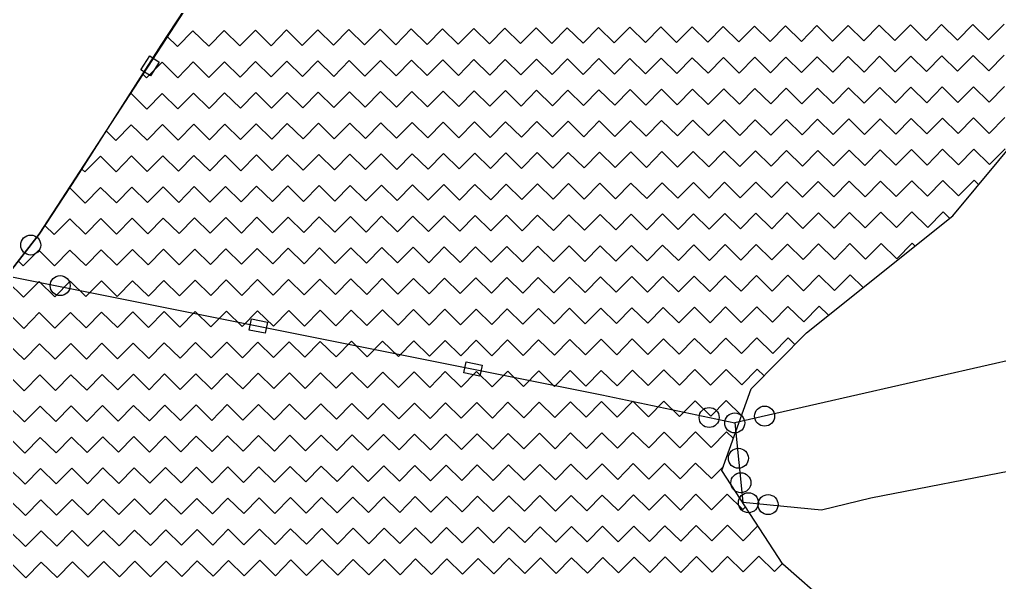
# Model space of a CAD drawing. Header units: metres. Extents: x 342804 to 346854, y 1762918 to 1765966.
# Drawn here: x 343672.7 to 344088.2, y 1764989 to 1765227.9 of the extents above; entities that cross this region are included whole.
import ezdxf

# ---------------------------------------------------------------- set-up
doc = ezdxf.new("R2010")
doc.units = ezdxf.units.M
doc.header["$MEASUREMENT"] = 0
doc.layers.add('POLY_HATCH', color=12, linetype='Continuous')
doc.layers.add('POLY_PARCEL', color=6, linetype='Continuous')

msp = doc.modelspace()

# ---------------------------------------------------------------- linework, layer by layer
for points in [[(343731.92, 1765209.82), (343728.14, 1765204), (343724.11, 1765206.61), (343727.9, 1765212.44)], [(343770.98, 1765100.84), (343777.8, 1765099.51), (343776.87, 1765094.79), (343770.06, 1765096.13)], [(343862.08, 1765082.66), (343868.88, 1765081.25), (343867.9, 1765076.54), (343861.11, 1765077.96)]]:
    msp.add_lwpolyline(points, close=True)
for centre in [(343677.4, 1765132.2), (343689.9, 1765114.96), (343965.14, 1765059.01), (343975.98, 1765056.7), (343988.67, 1765059.59), (343977.53, 1765041.7), (343978.6, 1765031.31), (343981.79, 1765022.85), (343990.13, 1765022.04)]:
    msp.add_circle(centre, 4.25)
at = {"layer": 'POLY_HATCH'}
for p, q in [((343803.39, 1765325.08), (343732.62, 1765217.07)), ((343732.62, 1765217.07), (343696.89, 1765160.93)), ((344068.55, 1765144.53), (344106.29, 1765190.22)), ((343696.89, 1765160.93), (343681.02, 1765136.83)), ((344006.38, 1765094.97), (344068.55, 1765144.53)), ((343681.02, 1765136.83), (343667.22, 1765119.16)), ((343982.98, 1765071.18), (344006.38, 1765094.97)), ((343970.57, 1765036.57), (343982.98, 1765071.18)), ((343996.36, 1764996.8), (343970.57, 1765036.57)), ((344064.1, 1764937.36), (343996.36, 1764996.8))]:
    msp.add_line(p, q, dxfattribs=at)
at = {"layer": 'POLY_HATCH', "linetype": 'Continuous'}
for p, q in [((344083.63, 1765219.28), (344090.19, 1765225.94)), ((343739.65, 1765216.45), (343746.21, 1765223.12)), ((343746.21, 1765223.12), (343752.88, 1765216.56)), ((343752.88, 1765216.56), (343759.44, 1765223.23)), ((343759.44, 1765223.23), (343766.11, 1765216.67)), ((343766.11, 1765216.67), (343772.67, 1765223.34)), ((343772.67, 1765223.34), (343779.34, 1765216.78)), ((343779.34, 1765216.78), (343785.9, 1765223.45)), ((343785.9, 1765223.45), (343792.57, 1765216.89)), ((343792.57, 1765216.89), (343799.13, 1765223.56)), ((343799.13, 1765223.56), (343805.8, 1765217)), ((343805.8, 1765217), (343812.36, 1765223.67)), ((343812.36, 1765223.67), (343819.03, 1765217.1)), ((343819.03, 1765217.1), (343825.59, 1765223.77)), ((343825.59, 1765223.77), (343832.26, 1765217.21)), ((343832.26, 1765217.21), (343838.82, 1765223.88)), ((343838.82, 1765223.88), (343845.49, 1765217.32)), ((343845.49, 1765217.32), (343852.05, 1765223.99)), ((343852.05, 1765223.99), (343858.72, 1765217.43)), ((343858.72, 1765217.43), (343865.28, 1765224.1)), ((343865.28, 1765224.1), (343871.95, 1765217.54)), ((343871.95, 1765217.54), (343878.51, 1765224.21)), ((343878.51, 1765224.21), (343885.18, 1765217.65)), ((343885.18, 1765217.65), (343891.74, 1765224.32)), ((343891.74, 1765224.32), (343898.41, 1765217.76)), ((343898.41, 1765217.76), (343904.97, 1765224.43)), ((343904.97, 1765224.43), (343911.64, 1765217.86)), ((343911.64, 1765217.86), (343918.2, 1765224.53)), ((343918.2, 1765224.53), (343924.87, 1765217.97)), ((343924.87, 1765217.97), (343931.43, 1765224.64)), ((343931.43, 1765224.64), (343938.1, 1765218.08)), ((343938.1, 1765218.08), (343944.66, 1765224.75)), ((343944.66, 1765224.75), (343951.33, 1765218.19)), ((343951.33, 1765218.19), (343957.89, 1765224.86)), ((343957.89, 1765224.86), (343964.56, 1765218.3)), ((343964.56, 1765218.3), (343971.12, 1765224.97)), ((343971.12, 1765224.97), (343977.79, 1765218.41)), ((343977.79, 1765218.41), (343984.35, 1765225.08)), ((343984.35, 1765225.08), (343991.02, 1765218.52)), ((343991.02, 1765218.52), (343997.58, 1765225.19)), ((343997.58, 1765225.19), (344004.25, 1765218.62)), ((344004.25, 1765218.62), (344010.81, 1765225.29)), ((344010.81, 1765225.29), (344017.48, 1765218.73)), ((344017.48, 1765218.73), (344024.04, 1765225.4)), ((344024.04, 1765225.4), (344030.71, 1765218.84)), ((344030.71, 1765218.84), (344037.27, 1765225.51)), ((344037.27, 1765225.51), (344043.94, 1765218.95)), ((344043.94, 1765218.95), (344050.5, 1765225.62)), ((344050.5, 1765225.62), (344057.17, 1765219.06)), ((344057.17, 1765219.06), (344063.73, 1765225.73)), ((344063.73, 1765225.73), (344070.4, 1765219.17)), ((344070.4, 1765219.17), (344076.96, 1765225.84)), ((344076.96, 1765225.84), (344083.63, 1765219.28)), ((343735.13, 1765220.9), (343739.65, 1765216.45)), ((343726.53, 1765203.12), (343733.09, 1765209.78)), ((343733.09, 1765209.78), (343739.76, 1765203.22)), ((343739.76, 1765203.22), (343746.32, 1765209.89)), ((343746.32, 1765209.89), (343752.99, 1765203.33)), ((343752.99, 1765203.33), (343759.55, 1765210)), ((343759.55, 1765210), (343766.22, 1765203.44)), ((343766.22, 1765203.44), (343772.78, 1765210.11)), ((343772.78, 1765210.11), (343779.45, 1765203.55)), ((343779.45, 1765203.55), (343786.01, 1765210.22)), ((343786.01, 1765210.22), (343792.68, 1765203.66)), ((343792.68, 1765203.66), (343799.24, 1765210.33)), ((343799.24, 1765210.33), (343805.91, 1765203.77)), ((343805.91, 1765203.77), (343812.47, 1765210.44)), ((343812.47, 1765210.44), (343819.14, 1765203.87)), ((343819.14, 1765203.87), (343825.7, 1765210.54)), ((343825.7, 1765210.54), (343832.37, 1765203.98)), ((343832.37, 1765203.98), (343838.93, 1765210.65)), ((343838.93, 1765210.65), (343845.6, 1765204.09)), ((343845.6, 1765204.09), (343852.16, 1765210.76)), ((343852.16, 1765210.76), (343858.83, 1765204.2)), ((343858.83, 1765204.2), (343865.39, 1765210.87)), ((343865.39, 1765210.87), (343872.06, 1765204.31)), ((343872.06, 1765204.31), (343878.62, 1765210.98)), ((343878.62, 1765210.98), (343885.29, 1765204.42)), ((343885.29, 1765204.42), (343891.85, 1765211.09)), ((343891.85, 1765211.09), (343898.52, 1765204.53)), ((343898.52, 1765204.53), (343905.08, 1765211.2)), ((343905.08, 1765211.2), (343911.75, 1765204.63)), ((343911.75, 1765204.63), (343918.31, 1765211.3)), ((343918.31, 1765211.3), (343924.98, 1765204.74)), ((343924.98, 1765204.74), (343931.54, 1765211.41)), ((343931.54, 1765211.41), (343938.21, 1765204.85)), ((343938.21, 1765204.85), (343944.77, 1765211.52)), ((343944.77, 1765211.52), (343951.44, 1765204.96)), ((343951.44, 1765204.96), (343958, 1765211.63)), ((343958, 1765211.63), (343964.67, 1765205.07)), ((343964.67, 1765205.07), (343971.23, 1765211.74)), ((343971.23, 1765211.74), (343977.9, 1765205.18)), ((343977.9, 1765205.18), (343984.46, 1765211.85)), ((343984.46, 1765211.85), (343991.13, 1765205.29)), ((343991.13, 1765205.29), (343997.69, 1765211.96)), ((343997.69, 1765211.96), (344004.36, 1765205.39)), ((344004.36, 1765205.39), (344010.92, 1765212.06)), ((344010.92, 1765212.06), (344017.59, 1765205.5)), ((344017.59, 1765205.5), (344024.15, 1765212.17)), ((344024.15, 1765212.17), (344030.82, 1765205.61)), ((344030.82, 1765205.61), (344037.38, 1765212.28)), ((344037.38, 1765212.28), (344044.05, 1765205.72)), ((344044.05, 1765205.72), (344050.61, 1765212.39)), ((344050.61, 1765212.39), (344057.28, 1765205.83)), ((344057.28, 1765205.83), (344063.84, 1765212.5)), ((344063.84, 1765212.5), (344070.51, 1765205.94)), ((344070.51, 1765205.94), (344077.07, 1765212.61)), ((344077.07, 1765212.61), (344083.74, 1765206.05)), ((344083.74, 1765206.05), (344090.3, 1765212.71)), ((343724.81, 1765204.8), (343726.53, 1765203.12)), ((343766.32, 1765190.21), (343772.89, 1765196.88)), ((343772.89, 1765196.88), (343779.55, 1765190.32)), ((343779.55, 1765190.32), (343786.12, 1765196.99)), ((343786.12, 1765196.99), (343792.78, 1765190.43)), ((343792.78, 1765190.43), (343799.35, 1765197.1)), ((343799.35, 1765197.1), (343806.01, 1765190.54)), ((343806.01, 1765190.54), (343812.58, 1765197.21)), ((343812.58, 1765197.21), (343819.24, 1765190.64)), ((343819.24, 1765190.64), (343825.81, 1765197.31)), ((343825.81, 1765197.31), (343832.47, 1765190.75)), ((343832.47, 1765190.75), (343839.04, 1765197.42)), ((343839.04, 1765197.42), (343845.71, 1765190.86)), ((343845.71, 1765190.86), (343852.27, 1765197.53)), ((343852.27, 1765197.53), (343858.94, 1765190.97)), ((343858.94, 1765190.97), (343865.5, 1765197.64)), ((343865.5, 1765197.64), (343872.17, 1765191.08)), ((343872.17, 1765191.08), (343878.73, 1765197.75)), ((343878.73, 1765197.75), (343885.4, 1765191.19)), ((343885.4, 1765191.19), (343891.96, 1765197.86)), ((343891.96, 1765197.86), (343898.63, 1765191.3)), ((343898.63, 1765191.3), (343905.19, 1765197.97)), ((343905.19, 1765197.97), (343911.86, 1765191.4)), ((343911.86, 1765191.4), (343918.42, 1765198.07)), ((343918.42, 1765198.07), (343925.09, 1765191.51)), ((343925.09, 1765191.51), (343931.65, 1765198.18)), ((343931.65, 1765198.18), (343938.32, 1765191.62)), ((343938.32, 1765191.62), (343944.88, 1765198.29)), ((343944.88, 1765198.29), (343951.55, 1765191.73)), ((343951.55, 1765191.73), (343958.11, 1765198.4)), ((343958.11, 1765198.4), (343964.78, 1765191.84)), ((343964.78, 1765191.84), (343971.34, 1765198.51)), ((343971.34, 1765198.51), (343978.01, 1765191.95)), ((343978.01, 1765191.95), (343984.57, 1765198.62)), ((343984.57, 1765198.62), (343991.24, 1765192.06)), ((343991.24, 1765192.06), (343997.8, 1765198.73)), ((343997.8, 1765198.73), (344004.47, 1765192.16)), ((344004.47, 1765192.16), (344011.03, 1765198.83)), ((344011.03, 1765198.83), (344017.7, 1765192.27)), ((344017.7, 1765192.27), (344024.26, 1765198.94)), ((344024.26, 1765198.94), (344030.93, 1765192.38)), ((344030.93, 1765192.38), (344037.49, 1765199.05)), ((344037.49, 1765199.05), (344044.16, 1765192.49)), ((344044.16, 1765192.49), (344050.72, 1765199.16)), ((344050.72, 1765199.16), (344057.39, 1765192.6)), ((344057.39, 1765192.6), (344063.95, 1765199.27)), ((344063.95, 1765199.27), (344070.62, 1765192.71)), ((344070.62, 1765192.71), (344077.18, 1765199.38)), ((344077.18, 1765199.38), (344083.85, 1765192.82)), ((344083.85, 1765192.82), (344090.41, 1765199.48)), ((343718.63, 1765195.09), (343719.97, 1765196.45)), ((343719.97, 1765196.45), (343726.63, 1765189.89)), ((343726.63, 1765189.89), (343733.2, 1765196.55)), ((343733.2, 1765196.55), (343739.86, 1765189.99)), ((343739.86, 1765189.99), (343746.43, 1765196.66)), ((343746.43, 1765196.66), (343753.09, 1765190.1)), ((343753.09, 1765190.1), (343759.66, 1765196.77)), ((343759.66, 1765196.77), (343766.32, 1765190.21)), ((343859.04, 1765177.74), (343865.6, 1765184.41)), ((343865.6, 1765184.41), (343872.27, 1765177.85)), ((343872.27, 1765177.85), (343878.83, 1765184.52)), ((343878.83, 1765184.52), (343885.5, 1765177.96)), ((343885.5, 1765177.96), (343892.06, 1765184.63)), ((343892.06, 1765184.63), (343898.73, 1765178.07)), ((343898.73, 1765178.07), (343905.29, 1765184.74)), ((343905.29, 1765184.74), (343911.96, 1765178.17)), ((343911.96, 1765178.17), (343918.52, 1765184.84)), ((343918.52, 1765184.84), (343925.19, 1765178.28)), ((343925.19, 1765178.28), (343931.75, 1765184.95)), ((343931.75, 1765184.95), (343938.42, 1765178.39)), ((343938.42, 1765178.39), (343944.98, 1765185.06)), ((343944.98, 1765185.06), (343951.65, 1765178.5)), ((343951.65, 1765178.5), (343958.21, 1765185.17)), ((343958.21, 1765185.17), (343964.88, 1765178.61)), ((343964.88, 1765178.61), (343971.44, 1765185.28)), ((343971.44, 1765185.28), (343978.11, 1765178.72)), ((343978.11, 1765178.72), (343984.68, 1765185.39)), ((343984.68, 1765185.39), (343991.34, 1765178.83)), ((343991.34, 1765178.83), (343997.91, 1765185.5)), ((343997.91, 1765185.5), (344004.57, 1765178.93)), ((344004.57, 1765178.93), (344011.14, 1765185.6)), ((344011.14, 1765185.6), (344017.8, 1765179.04)), ((344017.8, 1765179.04), (344024.37, 1765185.71)), ((344024.37, 1765185.71), (344031.03, 1765179.15)), ((344031.03, 1765179.15), (344037.6, 1765185.82)), ((344037.6, 1765185.82), (344044.26, 1765179.26)), ((344044.26, 1765179.26), (344050.83, 1765185.93)), ((344050.83, 1765185.93), (344057.49, 1765179.37)), ((344057.49, 1765179.37), (344064.06, 1765186.04)), ((344064.06, 1765186.04), (344070.72, 1765179.48)), ((344070.72, 1765179.48), (344077.29, 1765186.15)), ((344077.29, 1765186.15), (344083.95, 1765179.59)), ((344083.95, 1765179.59), (344090.52, 1765186.25)), ((343709.4, 1765180.59), (343713.51, 1765176.55)), ((343713.51, 1765176.55), (343720.07, 1765183.22)), ((343720.07, 1765183.22), (343726.74, 1765176.66)), ((343726.74, 1765176.66), (343733.3, 1765183.32)), ((343733.3, 1765183.32), (343739.97, 1765176.76)), ((343739.97, 1765176.76), (343746.53, 1765183.43)), ((343746.53, 1765183.43), (343753.2, 1765176.87)), ((343753.2, 1765176.87), (343759.76, 1765183.54)), ((343759.76, 1765183.54), (343766.43, 1765176.98)), ((343766.43, 1765176.98), (343772.99, 1765183.65)), ((343772.99, 1765183.65), (343779.66, 1765177.09)), ((343779.66, 1765177.09), (343786.22, 1765183.76)), ((343786.22, 1765183.76), (343792.89, 1765177.2)), ((343792.89, 1765177.2), (343799.45, 1765183.87)), ((343799.45, 1765183.87), (343806.12, 1765177.31)), ((343806.12, 1765177.31), (343812.68, 1765183.98)), ((343812.68, 1765183.98), (343819.35, 1765177.41)), ((343819.35, 1765177.41), (343825.91, 1765184.08)), ((343825.91, 1765184.08), (343832.58, 1765177.52)), ((343832.58, 1765177.52), (343839.14, 1765184.19)), ((343839.14, 1765184.19), (343845.81, 1765177.63)), ((343845.81, 1765177.63), (343852.37, 1765184.3)), ((343852.37, 1765184.3), (343859.04, 1765177.74)), ((343951.76, 1765165.27), (343958.32, 1765171.94)), ((343958.32, 1765171.94), (343964.99, 1765165.38)), ((343964.99, 1765165.38), (343971.55, 1765172.05)), ((343971.55, 1765172.05), (343978.22, 1765165.49)), ((343978.22, 1765165.49), (343984.78, 1765172.16)), ((343984.78, 1765172.16), (343991.45, 1765165.6)), ((343991.45, 1765165.6), (343998.01, 1765172.26)), ((343998.01, 1765172.26), (344004.68, 1765165.7)), ((344004.68, 1765165.7), (344011.24, 1765172.37)), ((344011.24, 1765172.37), (344017.91, 1765165.81)), ((344017.91, 1765165.81), (344024.47, 1765172.48)), ((344024.47, 1765172.48), (344031.14, 1765165.92)), ((344031.14, 1765165.92), (344037.7, 1765172.59)), ((344037.7, 1765172.59), (344044.37, 1765166.03)), ((344044.37, 1765166.03), (344050.93, 1765172.7)), ((344050.93, 1765172.7), (344057.6, 1765166.14)), ((344057.6, 1765166.14), (344064.16, 1765172.81)), ((344064.16, 1765172.81), (344070.83, 1765166.25)), ((344070.83, 1765166.25), (344077.39, 1765172.92)), ((344077.39, 1765172.92), (344084.06, 1765166.36)), ((344084.06, 1765166.36), (344090.62, 1765173.02)), ((343700.39, 1765163.21), (343706.95, 1765169.88)), ((343706.95, 1765169.88), (343713.62, 1765163.32)), ((343713.62, 1765163.32), (343720.18, 1765169.99)), ((343720.18, 1765169.99), (343726.85, 1765163.42)), ((343726.85, 1765163.42), (343733.41, 1765170.09)), ((343733.41, 1765170.09), (343740.08, 1765163.53)), ((343740.08, 1765163.53), (343746.64, 1765170.2)), ((343746.64, 1765170.2), (343753.31, 1765163.64)), ((343753.31, 1765163.64), (343759.87, 1765170.31)), ((343759.87, 1765170.31), (343766.54, 1765163.75)), ((343766.54, 1765163.75), (343773.1, 1765170.42)), ((343773.1, 1765170.42), (343779.77, 1765163.86)), ((343779.77, 1765163.86), (343786.33, 1765170.53)), ((343786.33, 1765170.53), (343793, 1765163.97)), ((343793, 1765163.97), (343799.56, 1765170.64)), ((343799.56, 1765170.64), (343806.23, 1765164.08)), ((343806.23, 1765164.08), (343812.79, 1765170.75)), ((343812.79, 1765170.75), (343819.46, 1765164.18)), ((343819.46, 1765164.18), (343826.02, 1765170.85)), ((343826.02, 1765170.85), (343832.69, 1765164.29)), ((343832.69, 1765164.29), (343839.25, 1765170.96)), ((343839.25, 1765170.96), (343845.92, 1765164.4)), ((343845.92, 1765164.4), (343852.48, 1765171.07)), ((343852.48, 1765171.07), (343859.15, 1765164.51)), ((343859.15, 1765164.51), (343865.71, 1765171.18)), ((343865.71, 1765171.18), (343872.38, 1765164.62)), ((343872.38, 1765164.62), (343878.94, 1765171.29)), ((343878.94, 1765171.29), (343885.61, 1765164.73)), ((343885.61, 1765164.73), (343892.17, 1765171.4)), ((343892.17, 1765171.4), (343898.84, 1765164.84)), ((343898.84, 1765164.84), (343905.4, 1765171.51)), ((343905.4, 1765171.51), (343912.07, 1765164.94)), ((343912.07, 1765164.94), (343918.63, 1765171.61)), ((343918.63, 1765171.61), (343925.3, 1765165.05)), ((343925.3, 1765165.05), (343931.86, 1765171.72)), ((343931.86, 1765171.72), (343938.53, 1765165.16)), ((343938.53, 1765165.16), (343945.09, 1765171.83)), ((343945.09, 1765171.83), (343951.76, 1765165.27)), ((343699.13, 1765164.45), (343700.39, 1765163.21)), ((344044.48, 1765152.8), (344051.04, 1765159.47)), ((344051.04, 1765159.47), (344057.71, 1765152.91)), ((344057.71, 1765152.91), (344064.27, 1765159.58)), ((344064.27, 1765159.58), (344070.94, 1765153.02)), ((344070.94, 1765153.02), (344077.5, 1765159.69)), ((344077.5, 1765159.69), (344079.47, 1765157.75)), ((343693.93, 1765156.44), (343700.5, 1765149.98)), ((343700.5, 1765149.98), (343707.06, 1765156.65)), ((343707.06, 1765156.65), (343713.73, 1765150.09)), ((343713.73, 1765150.09), (343720.29, 1765156.76)), ((343720.29, 1765156.76), (343726.96, 1765150.19)), ((343726.96, 1765150.19), (343733.52, 1765156.86)), ((343733.52, 1765156.86), (343740.19, 1765150.3)), ((343740.19, 1765150.3), (343746.75, 1765156.97)), ((343746.75, 1765156.97), (343753.42, 1765150.41)), ((343753.42, 1765150.41), (343759.98, 1765157.08)), ((343759.98, 1765157.08), (343766.65, 1765150.52)), ((343766.65, 1765150.52), (343773.21, 1765157.19)), ((343773.21, 1765157.19), (343779.88, 1765150.63)), ((343779.88, 1765150.63), (343786.44, 1765157.3)), ((343786.44, 1765157.3), (343793.11, 1765150.74)), ((343793.11, 1765150.74), (343799.67, 1765157.41)), ((343799.67, 1765157.41), (343806.34, 1765150.85)), ((343806.34, 1765150.85), (343812.9, 1765157.52)), ((343812.9, 1765157.52), (343819.57, 1765150.95)), ((343819.57, 1765150.95), (343826.13, 1765157.62)), ((343826.13, 1765157.62), (343832.8, 1765151.06)), ((343832.8, 1765151.06), (343839.36, 1765157.73)), ((343839.36, 1765157.73), (343846.03, 1765151.17)), ((343846.03, 1765151.17), (343852.59, 1765157.84)), ((343852.59, 1765157.84), (343859.26, 1765151.28)), ((343859.26, 1765151.28), (343865.82, 1765157.95)), ((343865.82, 1765157.95), (343872.49, 1765151.39)), ((343872.49, 1765151.39), (343879.05, 1765158.06)), ((343879.05, 1765158.06), (343885.72, 1765151.5)), ((343885.72, 1765151.5), (343892.28, 1765158.17)), ((343892.28, 1765158.17), (343898.95, 1765151.61)), ((343898.95, 1765151.61), (343905.51, 1765158.28)), ((343905.51, 1765158.28), (343912.18, 1765151.71)), ((343912.18, 1765151.71), (343918.74, 1765158.38)), ((343918.74, 1765158.38), (343925.41, 1765151.82)), ((343925.41, 1765151.82), (343931.97, 1765158.49)), ((343931.97, 1765158.49), (343938.64, 1765151.93)), ((343938.64, 1765151.93), (343945.2, 1765158.6)), ((343945.2, 1765158.6), (343951.87, 1765152.04)), ((343951.87, 1765152.04), (343958.43, 1765158.71)), ((343958.43, 1765158.71), (343965.1, 1765152.15)), ((343965.1, 1765152.15), (343971.66, 1765158.82)), ((343971.66, 1765158.82), (343978.33, 1765152.26)), ((343978.33, 1765152.26), (343984.89, 1765158.93)), ((343984.89, 1765158.93), (343991.56, 1765152.37)), ((343991.56, 1765152.37), (343998.12, 1765159.03)), ((343998.12, 1765159.03), (344004.79, 1765152.47)), ((344004.79, 1765152.47), (344011.35, 1765159.14)), ((344011.35, 1765159.14), (344018.02, 1765152.58)), ((344018.02, 1765152.58), (344024.58, 1765159.25)), ((344024.58, 1765159.25), (344031.25, 1765152.69)), ((344031.25, 1765152.69), (344037.81, 1765159.36)), ((344037.81, 1765159.36), (344044.48, 1765152.8)), ((343687.38, 1765136.64), (343693.94, 1765143.31)), ((343693.94, 1765143.31), (343700.61, 1765136.75)), ((343700.61, 1765136.75), (343707.17, 1765143.42)), ((343707.17, 1765143.42), (343713.84, 1765136.86)), ((343713.84, 1765136.86), (343720.4, 1765143.53)), ((343720.4, 1765143.53), (343727.07, 1765136.96)), ((343727.07, 1765136.96), (343733.63, 1765143.63)), ((343733.63, 1765143.63), (343740.3, 1765137.07)), ((343740.3, 1765137.07), (343746.86, 1765143.74)), ((343746.86, 1765143.74), (343753.53, 1765137.18)), ((343753.53, 1765137.18), (343760.09, 1765143.85)), ((343760.09, 1765143.85), (343766.76, 1765137.29)), ((343766.76, 1765137.29), (343773.32, 1765143.96)), ((343773.32, 1765143.96), (343779.99, 1765137.4)), ((343779.99, 1765137.4), (343786.55, 1765144.07)), ((343786.55, 1765144.07), (343793.22, 1765137.51)), ((343793.22, 1765137.51), (343799.78, 1765144.18)), ((343799.78, 1765144.18), (343806.45, 1765137.62)), ((343806.45, 1765137.62), (343813.01, 1765144.29)), ((343813.01, 1765144.29), (343819.68, 1765137.72)), ((343819.68, 1765137.72), (343826.24, 1765144.39)), ((343826.24, 1765144.39), (343832.91, 1765137.83)), ((343832.91, 1765137.83), (343839.47, 1765144.5)), ((343839.47, 1765144.5), (343846.14, 1765137.94)), ((343846.14, 1765137.94), (343852.7, 1765144.61)), ((343852.7, 1765144.61), (343859.37, 1765138.05)), ((343859.37, 1765138.05), (343865.93, 1765144.72)), ((343865.93, 1765144.72), (343872.6, 1765138.16)), ((343872.6, 1765138.16), (343879.16, 1765144.83)), ((343879.16, 1765144.83), (343885.83, 1765138.27)), ((343885.83, 1765138.27), (343892.39, 1765144.94)), ((343892.39, 1765144.94), (343899.06, 1765138.38)), ((343899.06, 1765138.38), (343905.62, 1765145.05)), ((343905.62, 1765145.05), (343912.29, 1765138.48)), ((343912.29, 1765138.48), (343918.85, 1765145.15)), ((343918.85, 1765145.15), (343925.52, 1765138.59)), ((343925.52, 1765138.59), (343932.08, 1765145.26)), ((343932.08, 1765145.26), (343938.75, 1765138.7)), ((343938.75, 1765138.7), (343945.31, 1765145.37)), ((343945.31, 1765145.37), (343951.98, 1765138.81)), ((343951.98, 1765138.81), (343958.54, 1765145.48)), ((343958.54, 1765145.48), (343965.21, 1765138.92)), ((343965.21, 1765138.92), (343971.77, 1765145.59)), ((343971.77, 1765145.59), (343978.44, 1765139.03)), ((343978.44, 1765139.03), (343985, 1765145.7)), ((343985, 1765145.7), (343991.67, 1765139.14)), ((343991.67, 1765139.14), (343998.23, 1765145.8)), ((343998.23, 1765145.8), (344004.9, 1765139.24)), ((344004.9, 1765139.24), (344011.46, 1765145.91)), ((344011.46, 1765145.91), (344018.13, 1765139.35)), ((344018.13, 1765139.35), (344024.69, 1765146.02)), ((344024.69, 1765146.02), (344031.36, 1765139.46)), ((344031.36, 1765139.46), (344037.92, 1765146.13)), ((344037.92, 1765146.13), (344044.59, 1765139.57)), ((344044.59, 1765139.57), (344051.15, 1765146.24)), ((344051.15, 1765146.24), (344057.82, 1765139.68)), ((344057.82, 1765139.68), (344064.38, 1765146.35)), ((344064.38, 1765146.35), (344067.27, 1765143.51)), ((343683.44, 1765140.51), (343687.38, 1765136.64)), ((343727.18, 1765123.73), (343733.74, 1765130.4)), ((343733.74, 1765130.4), (343740.41, 1765123.84)), ((343740.41, 1765123.84), (343746.97, 1765130.51)), ((343746.97, 1765130.51), (343753.64, 1765123.95)), ((343753.64, 1765123.95), (343760.2, 1765130.62)), ((343760.2, 1765130.62), (343766.87, 1765124.06)), ((343766.87, 1765124.06), (343773.43, 1765130.73)), ((343773.43, 1765130.73), (343780.1, 1765124.17)), ((343780.1, 1765124.17), (343786.66, 1765130.84)), ((343786.66, 1765130.84), (343793.33, 1765124.28)), ((343793.33, 1765124.28), (343799.89, 1765130.95)), ((343799.89, 1765130.95), (343806.56, 1765124.39)), ((343806.56, 1765124.39), (343813.12, 1765131.06)), ((343813.12, 1765131.06), (343819.79, 1765124.49)), ((343819.79, 1765124.49), (343826.35, 1765131.16)), ((343826.35, 1765131.16), (343833.02, 1765124.6)), ((343833.02, 1765124.6), (343839.58, 1765131.27)), ((343839.58, 1765131.27), (343846.25, 1765124.71)), ((343846.25, 1765124.71), (343852.81, 1765131.38)), ((343852.81, 1765131.38), (343859.48, 1765124.82)), ((343859.48, 1765124.82), (343866.04, 1765131.49)), ((343866.04, 1765131.49), (343872.71, 1765124.93)), ((343872.71, 1765124.93), (343879.27, 1765131.6)), ((343879.27, 1765131.6), (343885.94, 1765125.04)), ((343885.94, 1765125.04), (343892.5, 1765131.71)), ((343892.5, 1765131.71), (343899.17, 1765125.15)), ((343899.17, 1765125.15), (343905.73, 1765131.82)), ((343905.73, 1765131.82), (343912.4, 1765125.25)), ((343912.4, 1765125.25), (343918.96, 1765131.92)), ((343918.96, 1765131.92), (343925.63, 1765125.36)), ((343925.63, 1765125.36), (343932.19, 1765132.03)), ((343932.19, 1765132.03), (343938.86, 1765125.47)), ((343938.86, 1765125.47), (343945.42, 1765132.14)), ((343945.42, 1765132.14), (343952.09, 1765125.58)), ((343952.09, 1765125.58), (343958.65, 1765132.25)), ((343958.65, 1765132.25), (343965.32, 1765125.69)), ((343965.32, 1765125.69), (343971.88, 1765132.36)), ((343971.88, 1765132.36), (343978.55, 1765125.8)), ((343978.55, 1765125.8), (343985.11, 1765132.47)), ((343985.11, 1765132.47), (343991.78, 1765125.91)), ((343991.78, 1765125.91), (343998.34, 1765132.57)), ((343998.34, 1765132.57), (344005.01, 1765126.01)), ((344005.01, 1765126.01), (344011.57, 1765132.68)), ((344011.57, 1765132.68), (344018.24, 1765126.12)), ((344018.24, 1765126.12), (344024.8, 1765132.79)), ((344024.8, 1765132.79), (344031.47, 1765126.23)), ((344031.47, 1765126.23), (344038.03, 1765132.9)), ((344038.03, 1765132.9), (344044.7, 1765126.34)), ((344044.7, 1765126.34), (344051.26, 1765133.01)), ((344051.26, 1765133.01), (344052.53, 1765131.76)), ((343674.26, 1765123.3), (343680.82, 1765129.97)), ((343680.82, 1765129.97), (343687.49, 1765123.41)), ((343687.49, 1765123.41), (343694.05, 1765130.08)), ((343694.05, 1765130.08), (343700.72, 1765123.52)), ((343700.72, 1765123.52), (343707.28, 1765130.19)), ((343707.28, 1765130.19), (343713.95, 1765123.63)), ((343713.95, 1765123.63), (343720.51, 1765130.3)), ((343720.51, 1765130.3), (343727.18, 1765123.73)), ((343672.1, 1765125.42), (343674.26, 1765123.3)), ((343819.9, 1765111.26), (343826.46, 1765117.93)), ((343826.46, 1765117.93), (343833.13, 1765111.37)), ((343833.13, 1765111.37), (343839.69, 1765118.04)), ((343839.69, 1765118.04), (343846.36, 1765111.48)), ((343846.36, 1765111.48), (343852.92, 1765118.15)), ((343852.92, 1765118.15), (343859.59, 1765111.59)), ((343859.59, 1765111.59), (343866.15, 1765118.26)), ((343866.15, 1765118.26), (343872.82, 1765111.7)), ((343872.82, 1765111.7), (343879.38, 1765118.37)), ((343879.38, 1765118.37), (343886.05, 1765111.81)), ((343886.05, 1765111.81), (343892.61, 1765118.48)), ((343892.61, 1765118.48), (343899.28, 1765111.92)), ((343899.28, 1765111.92), (343905.84, 1765118.58)), ((343905.84, 1765118.58), (343912.51, 1765112.02)), ((343912.51, 1765112.02), (343919.07, 1765118.69)), ((343919.07, 1765118.69), (343925.74, 1765112.13)), ((343925.74, 1765112.13), (343932.3, 1765118.8)), ((343932.3, 1765118.8), (343938.97, 1765112.24)), ((343938.97, 1765112.24), (343945.53, 1765118.91)), ((343945.53, 1765118.91), (343952.2, 1765112.35)), ((343952.2, 1765112.35), (343958.76, 1765119.02)), ((343958.76, 1765119.02), (343965.43, 1765112.46)), ((343965.43, 1765112.46), (343971.99, 1765119.13)), ((343971.99, 1765119.13), (343978.66, 1765112.57)), ((343978.66, 1765112.57), (343985.22, 1765119.24)), ((343985.22, 1765119.24), (343991.89, 1765112.68)), ((343991.89, 1765112.68), (343998.45, 1765119.34)), ((343998.45, 1765119.34), (344005.12, 1765112.78)), ((344005.12, 1765112.78), (344011.68, 1765119.45)), ((344011.68, 1765119.45), (344018.35, 1765112.89)), ((344018.35, 1765112.89), (344024.91, 1765119.56)), ((344024.91, 1765119.56), (344030.42, 1765114.13)), ((343667.7, 1765116.63), (343674.37, 1765110.07)), ((343674.37, 1765110.07), (343680.93, 1765116.74)), ((343680.93, 1765116.74), (343687.6, 1765110.18)), ((343687.6, 1765110.18), (343694.16, 1765116.85)), ((343694.16, 1765116.85), (343700.83, 1765110.29)), ((343700.83, 1765110.29), (343707.39, 1765116.96)), ((343707.39, 1765116.96), (343714.06, 1765110.4)), ((343714.06, 1765110.4), (343720.62, 1765117.07)), ((343720.62, 1765117.07), (343727.29, 1765110.5)), ((343727.29, 1765110.5), (343733.85, 1765117.17)), ((343733.85, 1765117.17), (343740.52, 1765110.61)), ((343740.52, 1765110.61), (343747.08, 1765117.28)), ((343747.08, 1765117.28), (343753.75, 1765110.72)), ((343753.75, 1765110.72), (343760.31, 1765117.39)), ((343760.31, 1765117.39), (343766.98, 1765110.83)), ((343766.98, 1765110.83), (343773.54, 1765117.5)), ((343773.54, 1765117.5), (343780.21, 1765110.94)), ((343780.21, 1765110.94), (343786.77, 1765117.61)), ((343786.77, 1765117.61), (343793.44, 1765111.05)), ((343793.44, 1765111.05), (343800, 1765117.72)), ((343800, 1765117.72), (343806.67, 1765111.16)), ((343806.67, 1765111.16), (343813.23, 1765117.83)), ((343813.23, 1765117.83), (343819.9, 1765111.26)), ((343912.62, 1765098.79), (343919.18, 1765105.46)), ((343919.18, 1765105.46), (343925.85, 1765098.9)), ((343925.85, 1765098.9), (343932.41, 1765105.57)), ((343932.41, 1765105.57), (343939.08, 1765099.01)), ((343939.08, 1765099.01), (343945.64, 1765105.68)), ((343945.64, 1765105.68), (343952.31, 1765099.12)), ((343952.31, 1765099.12), (343958.87, 1765105.79)), ((343958.87, 1765105.79), (343965.54, 1765099.23)), ((343965.54, 1765099.23), (343972.1, 1765105.9)), ((343972.1, 1765105.9), (343978.77, 1765099.34)), ((343978.77, 1765099.34), (343985.33, 1765106.01)), ((343985.33, 1765106.01), (343992, 1765099.45)), ((343992, 1765099.45), (343998.56, 1765106.11)), ((343998.56, 1765106.11), (344005.23, 1765099.55)), ((344005.23, 1765099.55), (344011.79, 1765106.22)), ((344011.79, 1765106.22), (344015.69, 1765102.39)), ((343667.8, 1765103.4), (343674.47, 1765096.84)), ((343674.47, 1765096.84), (343681.03, 1765103.51)), ((343681.03, 1765103.51), (343687.7, 1765096.95)), ((343687.7, 1765096.95), (343694.26, 1765103.62)), ((343694.26, 1765103.62), (343700.93, 1765097.06)), ((343700.93, 1765097.06), (343707.49, 1765103.73)), ((343707.49, 1765103.73), (343714.16, 1765097.17)), ((343714.16, 1765097.17), (343720.72, 1765103.84)), ((343720.72, 1765103.84), (343727.39, 1765097.27)), ((343727.39, 1765097.27), (343733.95, 1765103.94)), ((343733.95, 1765103.94), (343740.62, 1765097.38)), ((343740.62, 1765097.38), (343747.18, 1765104.05)), ((343747.18, 1765104.05), (343753.85, 1765097.49)), ((343753.85, 1765097.49), (343760.42, 1765104.16)), ((343760.42, 1765104.16), (343767.08, 1765097.6)), ((343767.08, 1765097.6), (343773.65, 1765104.27)), ((343773.65, 1765104.27), (343780.31, 1765097.71)), ((343780.31, 1765097.71), (343786.88, 1765104.38)), ((343786.88, 1765104.38), (343793.54, 1765097.82)), ((343793.54, 1765097.82), (343800.11, 1765104.49)), ((343800.11, 1765104.49), (343806.77, 1765097.93)), ((343806.77, 1765097.93), (343813.34, 1765104.6)), ((343813.34, 1765104.6), (343820, 1765098.03)), ((343820, 1765098.03), (343826.57, 1765104.7)), ((343826.57, 1765104.7), (343833.23, 1765098.14)), ((343833.23, 1765098.14), (343839.8, 1765104.81)), ((343839.8, 1765104.81), (343846.46, 1765098.25)), ((343846.46, 1765098.25), (343853.03, 1765104.92)), ((343853.03, 1765104.92), (343859.69, 1765098.36)), ((343859.69, 1765098.36), (343866.26, 1765105.03)), ((343866.26, 1765105.03), (343872.92, 1765098.47)), ((343872.92, 1765098.47), (343879.49, 1765105.14)), ((343879.49, 1765105.14), (343886.15, 1765098.58)), ((343886.15, 1765098.58), (343892.72, 1765105.25)), ((343892.72, 1765105.25), (343899.39, 1765098.69)), ((343899.39, 1765098.69), (343905.95, 1765105.35)), ((343905.95, 1765105.35), (343912.62, 1765098.79)), ((343667.91, 1765090.17), (343674.58, 1765083.61)), ((343674.58, 1765083.61), (343681.14, 1765090.28)), ((343681.14, 1765090.28), (343687.81, 1765083.72)), ((343687.81, 1765083.72), (343694.37, 1765090.39)), ((343694.37, 1765090.39), (343701.04, 1765083.83)), ((343701.04, 1765083.83), (343707.6, 1765090.5)), ((343707.6, 1765090.5), (343714.27, 1765083.94)), ((343714.27, 1765083.94), (343720.83, 1765090.61)), ((343720.83, 1765090.61), (343727.5, 1765084.04)), ((343727.5, 1765084.04), (343734.06, 1765090.71)), ((343734.06, 1765090.71), (343740.73, 1765084.15)), ((343740.73, 1765084.15), (343747.29, 1765090.82)), ((343747.29, 1765090.82), (343753.96, 1765084.26)), ((343753.96, 1765084.26), (343760.52, 1765090.93)), ((343760.52, 1765090.93), (343767.19, 1765084.37)), ((343767.19, 1765084.37), (343773.75, 1765091.04)), ((343773.75, 1765091.04), (343780.42, 1765084.48)), ((343780.42, 1765084.48), (343786.98, 1765091.15)), ((343786.98, 1765091.15), (343793.65, 1765084.59)), ((343793.65, 1765084.59), (343800.21, 1765091.26)), ((343800.21, 1765091.26), (343806.88, 1765084.7)), ((343806.88, 1765084.7), (343813.44, 1765091.37)), ((343813.44, 1765091.37), (343820.11, 1765084.8)), ((343820.11, 1765084.8), (343826.67, 1765091.47)), ((343826.67, 1765091.47), (343833.34, 1765084.91)), ((343833.34, 1765084.91), (343839.9, 1765091.58)), ((343839.9, 1765091.58), (343846.57, 1765085.02)), ((343846.57, 1765085.02), (343853.13, 1765091.69)), ((343853.13, 1765091.69), (343859.8, 1765085.13)), ((343859.8, 1765085.13), (343866.36, 1765091.8)), ((343866.36, 1765091.8), (343873.03, 1765085.24)), ((343873.03, 1765085.24), (343879.59, 1765091.91)), ((343879.59, 1765091.91), (343886.26, 1765085.35)), ((343886.26, 1765085.35), (343892.82, 1765092.02)), ((343892.82, 1765092.02), (343899.49, 1765085.46)), ((343899.49, 1765085.46), (343906.05, 1765092.12)), ((343906.05, 1765092.12), (343912.72, 1765085.56)), ((343912.72, 1765085.56), (343919.28, 1765092.23)), ((343919.28, 1765092.23), (343925.95, 1765085.67)), ((343925.95, 1765085.67), (343932.51, 1765092.34)), ((343932.51, 1765092.34), (343939.18, 1765085.78)), ((343939.18, 1765085.78), (343945.74, 1765092.45)), ((343945.74, 1765092.45), (343952.41, 1765085.89)), ((343952.41, 1765085.89), (343958.97, 1765092.56)), ((343958.97, 1765092.56), (343965.64, 1765086)), ((343965.64, 1765086), (343972.2, 1765092.67)), ((343972.2, 1765092.67), (343978.87, 1765086.11)), ((343978.87, 1765086.11), (343985.43, 1765092.78)), ((343985.43, 1765092.78), (343992.1, 1765086.22)), ((343992.1, 1765086.22), (343998.66, 1765092.88)), ((343998.66, 1765092.88), (344001.54, 1765090.05)), ((343668.02, 1765076.94), (343674.69, 1765070.38)), ((343674.69, 1765070.38), (343681.25, 1765077.05)), ((343681.25, 1765077.05), (343687.92, 1765070.49)), ((343687.92, 1765070.49), (343694.48, 1765077.16)), ((343694.48, 1765077.16), (343701.15, 1765070.6)), ((343701.15, 1765070.6), (343707.71, 1765077.27)), ((343707.71, 1765077.27), (343714.38, 1765070.71)), ((343714.38, 1765070.71), (343720.94, 1765077.38)), ((343720.94, 1765077.38), (343727.61, 1765070.81)), ((343727.61, 1765070.81), (343734.17, 1765077.48)), ((343734.17, 1765077.48), (343740.84, 1765070.92)), ((343740.84, 1765070.92), (343747.4, 1765077.59)), ((343747.4, 1765077.59), (343754.07, 1765071.03)), ((343754.07, 1765071.03), (343760.63, 1765077.7)), ((343760.63, 1765077.7), (343767.3, 1765071.14)), ((343767.3, 1765071.14), (343773.86, 1765077.81)), ((343773.86, 1765077.81), (343780.53, 1765071.25)), ((343780.53, 1765071.25), (343787.09, 1765077.92)), ((343787.09, 1765077.92), (343793.76, 1765071.36)), ((343793.76, 1765071.36), (343800.32, 1765078.03)), ((343800.32, 1765078.03), (343806.99, 1765071.47)), ((343806.99, 1765071.47), (343813.55, 1765078.13)), ((343813.55, 1765078.13), (343820.22, 1765071.57)), ((343820.22, 1765071.57), (343826.78, 1765078.24)), ((343826.78, 1765078.24), (343833.45, 1765071.68)), ((343833.45, 1765071.68), (343840.01, 1765078.35)), ((343840.01, 1765078.35), (343846.68, 1765071.79)), ((343846.68, 1765071.79), (343853.24, 1765078.46)), ((343853.24, 1765078.46), (343859.91, 1765071.9)), ((343859.91, 1765071.9), (343866.47, 1765078.57)), ((343866.47, 1765078.57), (343873.14, 1765072.01)), ((343873.14, 1765072.01), (343879.7, 1765078.68)), ((343879.7, 1765078.68), (343886.37, 1765072.12)), ((343886.37, 1765072.12), (343892.93, 1765078.79)), ((343892.93, 1765078.79), (343899.6, 1765072.23)), ((343899.6, 1765072.23), (343906.16, 1765078.89)), ((343906.16, 1765078.89), (343912.83, 1765072.33)), ((343912.83, 1765072.33), (343919.39, 1765079)), ((343919.39, 1765079), (343926.06, 1765072.44)), ((343926.06, 1765072.44), (343932.62, 1765079.11)), ((343932.62, 1765079.11), (343939.29, 1765072.55)), ((343939.29, 1765072.55), (343945.85, 1765079.22)), ((343945.85, 1765079.22), (343952.52, 1765072.66)), ((343952.52, 1765072.66), (343959.08, 1765079.33)), ((343959.08, 1765079.33), (343965.75, 1765072.77)), ((343965.75, 1765072.77), (343972.31, 1765079.44)), ((343972.31, 1765079.44), (343978.98, 1765072.88)), ((343978.98, 1765072.88), (343985.54, 1765079.55)), ((343985.54, 1765079.55), (343988.42, 1765076.71)), ((343688.03, 1765057.26), (343694.59, 1765063.93)), ((343694.59, 1765063.93), (343701.26, 1765057.37)), ((343701.26, 1765057.37), (343707.82, 1765064.04)), ((343707.82, 1765064.04), (343714.49, 1765057.48)), ((343714.49, 1765057.48), (343721.05, 1765064.15)), ((343721.05, 1765064.15), (343727.72, 1765057.58)), ((343727.72, 1765057.58), (343734.28, 1765064.25)), ((343734.28, 1765064.25), (343740.95, 1765057.69)), ((343740.95, 1765057.69), (343747.51, 1765064.36)), ((343747.51, 1765064.36), (343754.18, 1765057.8)), ((343754.18, 1765057.8), (343760.74, 1765064.47)), ((343760.74, 1765064.47), (343767.41, 1765057.91)), ((343767.41, 1765057.91), (343773.97, 1765064.58)), ((343773.97, 1765064.58), (343780.64, 1765058.02)), ((343780.64, 1765058.02), (343787.2, 1765064.69)), ((343787.2, 1765064.69), (343793.87, 1765058.13)), ((343793.87, 1765058.13), (343800.43, 1765064.8)), ((343800.43, 1765064.8), (343807.1, 1765058.24)), ((343807.1, 1765058.24), (343813.66, 1765064.9)), ((343813.66, 1765064.9), (343820.33, 1765058.34)), ((343820.33, 1765058.34), (343826.89, 1765065.01)), ((343826.89, 1765065.01), (343833.56, 1765058.45)), ((343833.56, 1765058.45), (343840.12, 1765065.12)), ((343840.12, 1765065.12), (343846.79, 1765058.56)), ((343846.79, 1765058.56), (343853.35, 1765065.23)), ((343853.35, 1765065.23), (343860.02, 1765058.67)), ((343860.02, 1765058.67), (343866.58, 1765065.34)), ((343866.58, 1765065.34), (343873.25, 1765058.78)), ((343873.25, 1765058.78), (343879.81, 1765065.45)), ((343879.81, 1765065.45), (343886.48, 1765058.89)), ((343886.48, 1765058.89), (343893.04, 1765065.56)), ((343893.04, 1765065.56), (343899.71, 1765059)), ((343899.71, 1765059), (343906.27, 1765065.66)), ((343906.27, 1765065.66), (343912.94, 1765059.1)), ((343912.94, 1765059.1), (343919.5, 1765065.77)), ((343919.5, 1765065.77), (343926.17, 1765059.21)), ((343926.17, 1765059.21), (343932.73, 1765065.88)), ((343932.73, 1765065.88), (343939.4, 1765059.32)), ((343939.4, 1765059.32), (343945.96, 1765065.99)), ((343945.96, 1765065.99), (343952.63, 1765059.43)), ((343952.63, 1765059.43), (343959.19, 1765066.1)), ((343959.19, 1765066.1), (343965.86, 1765059.54)), ((343965.86, 1765059.54), (343972.42, 1765066.21)), ((343972.42, 1765066.21), (343978.91, 1765059.83)), ((343668.13, 1765063.71), (343674.8, 1765057.15)), ((343674.8, 1765057.15), (343681.36, 1765063.82)), ((343681.36, 1765063.82), (343688.03, 1765057.26)), ((343780.75, 1765044.79), (343787.31, 1765051.46)), ((343787.31, 1765051.46), (343793.98, 1765044.9)), ((343793.98, 1765044.9), (343800.54, 1765051.57)), ((343800.54, 1765051.57), (343807.21, 1765045.01)), ((343807.21, 1765045.01), (343813.77, 1765051.67)), ((343813.77, 1765051.67), (343820.44, 1765045.11)), ((343820.44, 1765045.11), (343827, 1765051.78)), ((343827, 1765051.78), (343833.67, 1765045.22)), ((343833.67, 1765045.22), (343840.23, 1765051.89)), ((343840.23, 1765051.89), (343846.9, 1765045.33)), ((343846.9, 1765045.33), (343853.46, 1765052)), ((343853.46, 1765052), (343860.13, 1765045.44)), ((343860.13, 1765045.44), (343866.69, 1765052.11)), ((343866.69, 1765052.11), (343873.36, 1765045.55)), ((343873.36, 1765045.55), (343879.92, 1765052.22)), ((343879.92, 1765052.22), (343886.59, 1765045.66)), ((343886.59, 1765045.66), (343893.15, 1765052.33)), ((343893.15, 1765052.33), (343899.82, 1765045.77)), ((343899.82, 1765045.77), (343906.38, 1765052.43)), ((343906.38, 1765052.43), (343913.05, 1765045.87)), ((343913.05, 1765045.87), (343919.61, 1765052.54)), ((343919.61, 1765052.54), (343926.28, 1765045.98)), ((343926.28, 1765045.98), (343932.84, 1765052.65)), ((343932.84, 1765052.65), (343939.51, 1765046.09)), ((343939.51, 1765046.09), (343946.07, 1765052.76)), ((343946.07, 1765052.76), (343952.74, 1765046.2)), ((343952.74, 1765046.2), (343959.3, 1765052.87)), ((343959.3, 1765052.87), (343965.97, 1765046.31)), ((343965.97, 1765046.31), (343972.53, 1765052.98)), ((343972.53, 1765052.98), (343975.43, 1765050.13)), ((343668.24, 1765050.48), (343674.91, 1765043.92)), ((343674.91, 1765043.92), (343681.47, 1765050.59)), ((343681.47, 1765050.59), (343688.14, 1765044.03)), ((343688.14, 1765044.03), (343694.7, 1765050.7)), ((343694.7, 1765050.7), (343701.37, 1765044.14)), ((343701.37, 1765044.14), (343707.93, 1765050.81)), ((343707.93, 1765050.81), (343714.6, 1765044.25)), ((343714.6, 1765044.25), (343721.16, 1765050.92)), ((343721.16, 1765050.92), (343727.83, 1765044.35)), ((343727.83, 1765044.35), (343734.39, 1765051.02)), ((343734.39, 1765051.02), (343741.06, 1765044.46)), ((343741.06, 1765044.46), (343747.62, 1765051.13)), ((343747.62, 1765051.13), (343754.29, 1765044.57)), ((343754.29, 1765044.57), (343760.85, 1765051.24)), ((343760.85, 1765051.24), (343767.52, 1765044.68)), ((343767.52, 1765044.68), (343774.08, 1765051.35)), ((343774.08, 1765051.35), (343780.75, 1765044.79)), ((343873.47, 1765032.32), (343880.03, 1765038.99)), ((343880.03, 1765038.99), (343886.7, 1765032.43)), ((343886.7, 1765032.43), (343893.26, 1765039.1)), ((343893.26, 1765039.1), (343899.93, 1765032.54)), ((343899.93, 1765032.54), (343906.49, 1765039.2)), ((343906.49, 1765039.2), (343913.16, 1765032.64)), ((343913.16, 1765032.64), (343919.72, 1765039.31)), ((343919.72, 1765039.31), (343926.39, 1765032.75)), ((343926.39, 1765032.75), (343932.95, 1765039.42)), ((343932.95, 1765039.42), (343939.62, 1765032.86)), ((343939.62, 1765032.86), (343946.18, 1765039.53)), ((343946.18, 1765039.53), (343952.85, 1765032.97)), ((343952.85, 1765032.97), (343959.41, 1765039.64)), ((343959.41, 1765039.64), (343966.08, 1765033.08)), ((343668.35, 1765037.25), (343675.02, 1765030.69)), ((343675.02, 1765030.69), (343681.58, 1765037.36)), ((343681.58, 1765037.36), (343688.25, 1765030.8)), ((343688.25, 1765030.8), (343694.81, 1765037.47)), ((343694.81, 1765037.47), (343701.48, 1765030.91)), ((343701.48, 1765030.91), (343708.04, 1765037.58)), ((343708.04, 1765037.58), (343714.71, 1765031.02)), ((343714.71, 1765031.02), (343721.27, 1765037.69)), ((343721.27, 1765037.69), (343727.94, 1765031.12)), ((343727.94, 1765031.12), (343734.5, 1765037.79)), ((343734.5, 1765037.79), (343741.17, 1765031.23)), ((343741.17, 1765031.23), (343747.73, 1765037.9)), ((343747.73, 1765037.9), (343754.4, 1765031.34)), ((343754.4, 1765031.34), (343760.96, 1765038.01)), ((343760.96, 1765038.01), (343767.63, 1765031.45)), ((343767.63, 1765031.45), (343774.19, 1765038.12)), ((343774.19, 1765038.12), (343780.86, 1765031.56)), ((343780.86, 1765031.56), (343787.42, 1765038.23)), ((343787.42, 1765038.23), (343794.09, 1765031.67)), ((343794.09, 1765031.67), (343800.65, 1765038.34)), ((343800.65, 1765038.34), (343807.32, 1765031.78)), ((343807.32, 1765031.78), (343813.88, 1765038.44)), ((343813.88, 1765038.44), (343820.55, 1765031.88)), ((343820.55, 1765031.88), (343827.11, 1765038.55)), ((343827.11, 1765038.55), (343833.78, 1765031.99)), ((343833.78, 1765031.99), (343840.34, 1765038.66)), ((343840.34, 1765038.66), (343847.01, 1765032.1)), ((343847.01, 1765032.1), (343853.57, 1765038.77)), ((343853.57, 1765038.77), (343860.24, 1765032.21)), ((343860.24, 1765032.21), (343866.8, 1765038.88)), ((343866.8, 1765038.88), (343873.47, 1765032.32)), ((343966.08, 1765033.08), (343971.18, 1765038.26)), ((343966.19, 1765019.85), (343972.75, 1765026.52)), ((343972.75, 1765026.52), (343979.42, 1765019.96)), ((343668.46, 1765024.02), (343675.13, 1765017.46)), ((343675.13, 1765017.46), (343681.69, 1765024.13)), ((343681.69, 1765024.13), (343688.36, 1765017.57)), ((343688.36, 1765017.57), (343694.92, 1765024.24)), ((343694.92, 1765024.24), (343701.59, 1765017.68)), ((343701.59, 1765017.68), (343708.15, 1765024.35)), ((343708.15, 1765024.35), (343714.82, 1765017.79)), ((343714.82, 1765017.79), (343721.38, 1765024.45)), ((343721.38, 1765024.45), (343728.05, 1765017.89)), ((343728.05, 1765017.89), (343734.61, 1765024.56)), ((343734.61, 1765024.56), (343741.28, 1765018)), ((343741.28, 1765018), (343747.84, 1765024.67)), ((343747.84, 1765024.67), (343754.51, 1765018.11)), ((343754.51, 1765018.11), (343761.07, 1765024.78)), ((343761.07, 1765024.78), (343767.74, 1765018.22)), ((343767.74, 1765018.22), (343774.3, 1765024.89)), ((343774.3, 1765024.89), (343780.97, 1765018.33)), ((343780.97, 1765018.33), (343787.53, 1765025)), ((343787.53, 1765025), (343794.2, 1765018.44)), ((343794.2, 1765018.44), (343800.76, 1765025.11)), ((343800.76, 1765025.11), (343807.43, 1765018.55)), ((343807.43, 1765018.55), (343813.99, 1765025.21)), ((343813.99, 1765025.21), (343820.66, 1765018.65)), ((343820.66, 1765018.65), (343827.22, 1765025.32)), ((343827.22, 1765025.32), (343833.89, 1765018.76)), ((343833.89, 1765018.76), (343840.45, 1765025.43)), ((343840.45, 1765025.43), (343847.12, 1765018.87)), ((343847.12, 1765018.87), (343853.68, 1765025.54)), ((343853.68, 1765025.54), (343860.35, 1765018.98)), ((343860.35, 1765018.98), (343866.91, 1765025.65)), ((343866.91, 1765025.65), (343873.58, 1765019.09)), ((343873.58, 1765019.09), (343880.14, 1765025.76)), ((343880.14, 1765025.76), (343886.81, 1765019.2)), ((343886.81, 1765019.2), (343893.37, 1765025.87)), ((343893.37, 1765025.87), (343900.04, 1765019.31)), ((343900.04, 1765019.31), (343906.6, 1765025.97)), ((343906.6, 1765025.97), (343913.27, 1765019.41)), ((343913.27, 1765019.41), (343919.83, 1765026.08)), ((343919.83, 1765026.08), (343926.5, 1765019.52)), ((343926.5, 1765019.52), (343933.06, 1765026.19)), ((343933.06, 1765026.19), (343939.73, 1765019.63)), ((343939.73, 1765019.63), (343946.29, 1765026.3)), ((343946.29, 1765026.3), (343952.96, 1765019.74)), ((343952.96, 1765019.74), (343959.52, 1765026.41)), ((343959.52, 1765026.41), (343966.19, 1765019.85)), ((343979.42, 1765019.96), (343980.58, 1765021.14)), ((343668.56, 1765010.79), (343675.23, 1765004.23)), ((343675.23, 1765004.23), (343681.79, 1765010.9)), ((343681.79, 1765010.9), (343688.46, 1765004.34)), ((343688.46, 1765004.34), (343695.02, 1765011.01)), ((343695.02, 1765011.01), (343701.69, 1765004.45)), ((343701.69, 1765004.45), (343708.25, 1765011.12)), ((343708.25, 1765011.12), (343714.92, 1765004.56)), ((343714.92, 1765004.56), (343721.48, 1765011.22)), ((343721.48, 1765011.22), (343728.15, 1765004.66)), ((343728.15, 1765004.66), (343734.71, 1765011.33)), ((343734.71, 1765011.33), (343741.38, 1765004.77)), ((343741.38, 1765004.77), (343747.94, 1765011.44)), ((343747.94, 1765011.44), (343754.61, 1765004.88)), ((343754.61, 1765004.88), (343761.17, 1765011.55)), ((343761.17, 1765011.55), (343767.84, 1765004.99)), ((343767.84, 1765004.99), (343774.4, 1765011.66)), ((343774.4, 1765011.66), (343781.07, 1765005.1)), ((343781.07, 1765005.1), (343787.63, 1765011.77)), ((343787.63, 1765011.77), (343794.3, 1765005.21)), ((343794.3, 1765005.21), (343800.86, 1765011.88)), ((343800.86, 1765011.88), (343807.53, 1765005.32)), ((343807.53, 1765005.32), (343814.1, 1765011.98)), ((343814.1, 1765011.98), (343820.76, 1765005.42)), ((343820.76, 1765005.42), (343827.33, 1765012.09)), ((343827.33, 1765012.09), (343833.99, 1765005.53)), ((343833.99, 1765005.53), (343840.56, 1765012.2)), ((343840.56, 1765012.2), (343847.22, 1765005.64)), ((343847.22, 1765005.64), (343853.79, 1765012.31)), ((343853.79, 1765012.31), (343860.45, 1765005.75)), ((343860.45, 1765005.75), (343867.02, 1765012.42)), ((343867.02, 1765012.42), (343873.68, 1765005.86)), ((343873.68, 1765005.86), (343880.25, 1765012.53)), ((343880.25, 1765012.53), (343886.91, 1765005.97)), ((343886.91, 1765005.97), (343893.48, 1765012.64)), ((343893.48, 1765012.64), (343900.14, 1765006.08)), ((343900.14, 1765006.08), (343906.71, 1765012.74)), ((343906.71, 1765012.74), (343913.37, 1765006.18)), ((343913.37, 1765006.18), (343919.94, 1765012.85)), ((343919.94, 1765012.85), (343926.6, 1765006.29)), ((343926.6, 1765006.29), (343933.17, 1765012.96)), ((343933.17, 1765012.96), (343939.83, 1765006.4)), ((343939.83, 1765006.4), (343946.4, 1765013.07)), ((343946.4, 1765013.07), (343953.07, 1765006.51)), ((343953.07, 1765006.51), (343959.63, 1765013.18)), ((343959.63, 1765013.18), (343966.3, 1765006.62)), ((343966.3, 1765006.62), (343972.86, 1765013.29)), ((343972.86, 1765013.29), (343979.53, 1765006.73)), ((343979.53, 1765006.73), (343985.79, 1765013.1)), ((343668.67, 1764997.56), (343675.34, 1764991)), ((343675.34, 1764991), (343681.9, 1764997.67)), ((343681.9, 1764997.67), (343688.57, 1764991.11)), ((343688.57, 1764991.11), (343695.13, 1764997.78)), ((343695.13, 1764997.78), (343701.8, 1764991.22)), ((343701.8, 1764991.22), (343708.36, 1764997.89)), ((343708.36, 1764997.89), (343715.03, 1764991.33)), ((343715.03, 1764991.33), (343721.59, 1764997.99)), ((343721.59, 1764997.99), (343728.26, 1764991.43)), ((343728.26, 1764991.43), (343734.82, 1764998.1)), ((343734.82, 1764998.1), (343741.49, 1764991.54)), ((343741.49, 1764991.54), (343748.05, 1764998.21)), ((343748.05, 1764998.21), (343754.72, 1764991.65)), ((343754.72, 1764991.65), (343761.28, 1764998.32)), ((343761.28, 1764998.32), (343767.95, 1764991.76)), ((343767.95, 1764991.76), (343774.51, 1764998.43)), ((343774.51, 1764998.43), (343781.18, 1764991.87)), ((343781.18, 1764991.87), (343787.74, 1764998.54)), ((343787.74, 1764998.54), (343794.41, 1764991.98)), ((343794.41, 1764991.98), (343800.97, 1764998.65)), ((343800.97, 1764998.65), (343807.64, 1764992.09)), ((343807.64, 1764992.09), (343814.2, 1764998.75)), ((343814.2, 1764998.75), (343820.87, 1764992.19)), ((343820.87, 1764992.19), (343827.43, 1764998.86)), ((343827.43, 1764998.86), (343834.1, 1764992.3)), ((343834.1, 1764992.3), (343840.66, 1764998.97)), ((343840.66, 1764998.97), (343847.33, 1764992.41)), ((343847.33, 1764992.41), (343853.89, 1764999.08)), ((343853.89, 1764999.08), (343860.56, 1764992.52)), ((343860.56, 1764992.52), (343867.12, 1764999.19)), ((343867.12, 1764999.19), (343873.79, 1764992.63)), ((343873.79, 1764992.63), (343880.35, 1764999.3)), ((343880.35, 1764999.3), (343887.02, 1764992.74)), ((343887.02, 1764992.74), (343893.58, 1764999.41)), ((343893.58, 1764999.41), (343900.25, 1764992.84)), ((343900.25, 1764992.84), (343906.81, 1764999.51)), ((343906.81, 1764999.51), (343913.48, 1764992.95)), ((343913.48, 1764992.95), (343920.04, 1764999.62)), ((343920.04, 1764999.62), (343926.71, 1764993.06)), ((343926.71, 1764993.06), (343933.27, 1764999.73)), ((343933.27, 1764999.73), (343939.94, 1764993.17)), ((343939.94, 1764993.17), (343946.5, 1764999.84)), ((343946.5, 1764999.84), (343953.17, 1764993.28)), ((343953.17, 1764993.28), (343959.73, 1764999.95)), ((343959.73, 1764999.95), (343966.4, 1764993.39)), ((343966.4, 1764993.39), (343972.96, 1765000.06)), ((343972.96, 1765000.06), (343979.63, 1764993.5)), ((343979.63, 1764993.5), (343986.19, 1765000.17)), ((343986.19, 1765000.17), (343992.86, 1764993.6)), ((343992.86, 1764993.6), (343996.22, 1764997.01))]:
    msp.add_line(p, q, dxfattribs=at)
at = {"layer": 'POLY_PARCEL'}
for p, q in [((343681.02, 1765136.83), (343803.39, 1765325.08)), ((343667.22, 1765119.16), (343681.02, 1765136.83)), ((343681.02, 1765136.83), (343681.02, 1765136.83)), ((343681.02, 1765136.83), (343681.02, 1765136.83)), ((343667.22, 1765119.16), (343919.67, 1765068.67)), ((344104.02, 1765085.86), (343975.98, 1765056.7)), ((343919.67, 1765068.67), (343919.67, 1765068.67)), ((343919.67, 1765068.67), (343975.98, 1765056.7)), ((343975.98, 1765056.7), (343979.45, 1765023.07)), ((344033.72, 1765024.85), (344124.37, 1765042.67)), ((343979.45, 1765023.07), (344012.82, 1765019.83)), ((344012.82, 1765019.83), (344033.72, 1765024.85))]:
    msp.add_line(p, q, dxfattribs=at)

doc.saveas('drawing.dxf')
